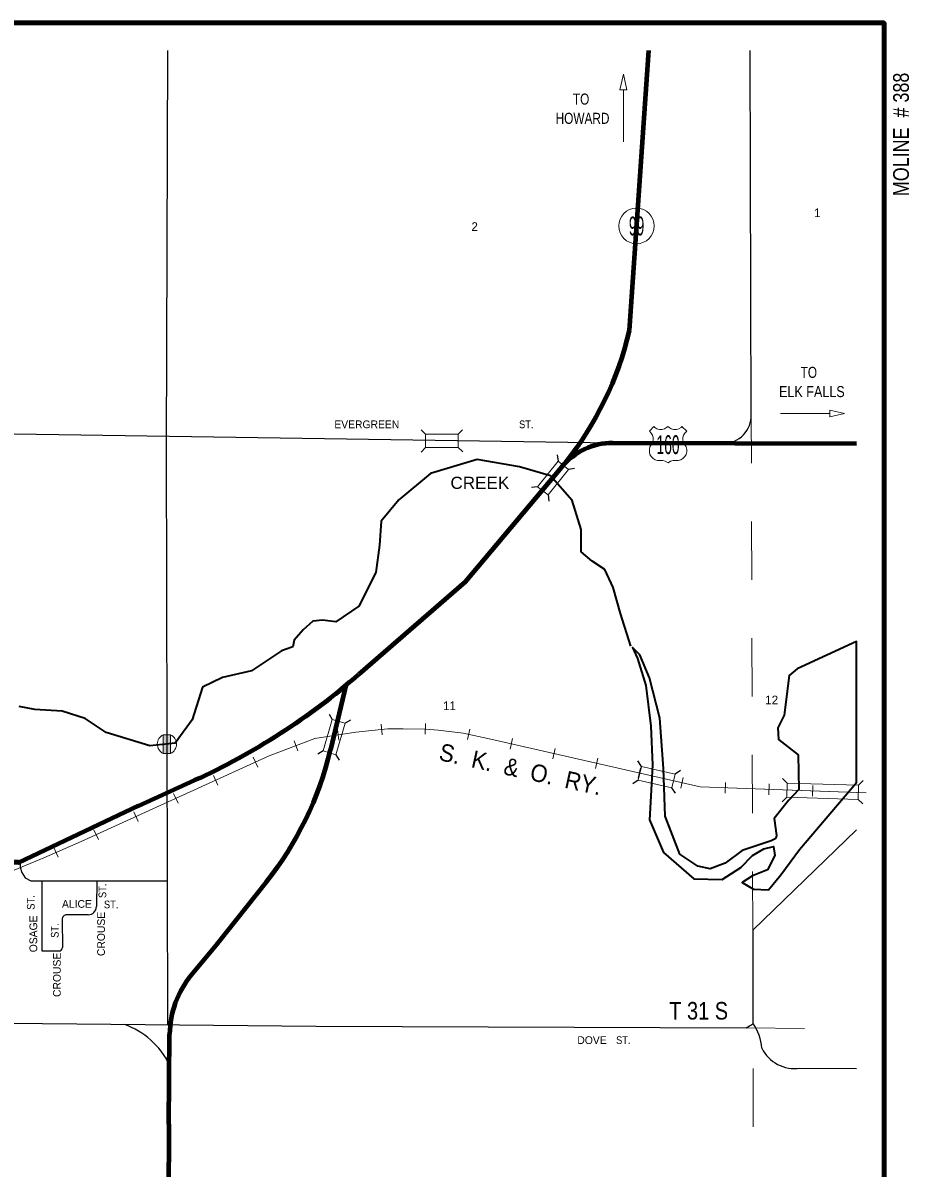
# Model space of a CAD drawing. Extents: x 52.94 to 56.86, y 28.24 to 32.16.
# Drawn here: x 55.342 to 56.861, y 30.202 to 32.164 of the extents above; entities that cross this region are included whole.
import ezdxf
from ezdxf.enums import TextEntityAlignment as Align

# ---------------------------------------------------------------- set-up
doc = ezdxf.new("R2010")
doc.units = 0
doc.header["$LTSCALE"] = 0.0068
doc.linetypes.add('MEDIUM_DASHED', pattern=[4.5, 3, -1.5])
for name, color, linetype, lineweight in [('11', 7, 'Continuous', 80), ('12', 7, 'Continuous', 80), ('14', 7, 'Continuous', 25), ('15', 7, 'MEDIUM_DASHED', 13), ('17', 7, 'Continuous', 13), ('19', 7, 'Continuous', 13), ('21', 7, 'Continuous', 25), ('25', 7, 'Continuous', 35), ('35', 7, 'Continuous', 13), ('39', 7, 'Continuous', 13), ('48', 7, 'Continuous', 106)]:
    doc.layers.add(name, color=color, linetype=linetype, lineweight=lineweight)
for name, color, linetype in [('29', 7, 'Continuous'), ('45', 7, 'Continuous'), ('46', 7, 'Continuous'), ('49', 7, 'Continuous')]:
    doc.layers.add(name, color=color, linetype=linetype)

msp = doc.modelspace()

# ---------------------------------------------------------------- hatches: boundary and pattern name
at = {"layer": '39'}
msp.add_hatch(color=256, dxfattribs=at).paths.add_polyline_path([(55.582386, 30.912879), (55.582386, 30.944697), (55.595076, 30.944697), (55.595076, 30.912879)])

# ---------------------------------------------------------------- linework, layer by layer
at = {"layer": '11'}
for p, q in [((56.770833, 31.443371), (56.35303, 31.444318)), ((56.1, 31.206439), (56.26572, 31.403788)), ((56.1, 31.206439), (55.917992, 31.048295)), ((55.540341, 30.822727), (55.635985, 30.866667))]:
    msp.add_line(p, q, dxfattribs=at)
msp.add_lwpolyline([(55.540341, 30.822727), (55.334659, 30.725568), (54.905871, 30.727462), (54.907576, 30.588636), (54.575947, 30.588636), (54.576894, 30.500379)], dxfattribs=at)
for centre, radius, start, end in [((56.352803, 31.330774), 0.113636, 89.86574, 139.99542), ((55.146255, 31.936777), 1.176894, 294.5947, 310.9798)]:
    msp.add_arc(centre, radius, start, end, dxfattribs=at)
at = {"layer": '12'}
for p, q in [((56.381818, 31.637121), (56.414773, 32.116856)), ((55.895265, 31.028977), (55.869318, 30.919129)), ((55.673106, 30.584091), (55.75928, 30.692614)), ((55.673106, 30.584091), (55.630303, 30.532765)), ((55.591856, 30.277841), (55.593371, 30.432008)), ((55.591856, 30.277841), (55.583333, 28.328977))]:
    msp.add_line(p, q, dxfattribs=at)
for centre, radius, start, end in [((55.820043, 31.769858), 0.577273, 321.49653, 346.70801), ((55.307514, 31.051926), 0.577273, 321.49653, 346.70801), ((55.753632, 30.430355), 0.160227, 140.31363, 179.40189)]:
    msp.add_arc(centre, radius, start, end, dxfattribs=at)
at = {"layer": '14'}
for p, q in [((56.590341, 31.490152), (56.588447, 32.116856)), ((55.468561, 30.694318), (55.467992, 30.650379)), ((55.40928, 30.62822), (55.409659, 30.580303)), ((55.453788, 30.636364), (55.417424, 30.636364)), ((56.673864, 30.373295), (56.770833, 30.372917))]:
    msp.add_line(p, q, dxfattribs=at)
for points in [[(55.590152, 30.447727), (55.588068, 31.439205), (55.590152, 32.116856)], [(56.352273, 31.444318), (54.795833, 31.467614), (54.015152, 31.485227)], [(56.770833, 30.781818), (56.592992, 30.610227), (56.593371, 30.45)], [(55.295265, 30.732197), (55.333333, 30.729924), (55.3375, 30.724432), (55.3375, 30.717614), (55.340341, 30.708712), (55.345644, 30.699811), (55.355303, 30.694318), (55.588636, 30.694318)], [(55.403409, 30.574242), (55.375, 30.574242), (55.375, 30.695076)], [(54.576326, 30.417614), (54.647538, 30.450379), (55.257576, 30.450947), (55.844697, 30.445265), (56.581439, 30.442614)]]:
    msp.add_lwpolyline(points, dxfattribs=at)
for centre, radius, start, end in [((56.542988, 31.491323), 0.047349, 269.86574, 2.00383), ((55.453829, 30.650557), 0.014205, 270, 359.27039), ((55.417345, 30.628208), 0.008144, 90, 180.46191), ((55.403717, 30.580168), 0.005871, 267.3566, 0.4619), ((55.470276, 30.319755), 0.136559, 26.13836, 70.40188), ((56.561673, 30.488233), 0.049662, 293.44171, 309.71818), ((56.531152, 30.403958), 0.077451, 2.85946, 36.50477), ((56.665227, 30.436144), 0.063399, 206.53424, 277.88473)]:
    msp.add_arc(centre, radius, start, end, dxfattribs=at)
at = {"layer": '15'}
for p, q in [((56.592992, 30.610227), (56.590341, 31.49053)), ((56.599242, 28.472917), (56.593371, 30.45)), ((56.581439, 30.442614), (56.770833, 30.44053))]:
    msp.add_line(p, q, dxfattribs=at)
at = {"layer": '17'}
for p, q in [((55.957765, 30.944508), (55.955871, 30.962879)), ((56.031629, 30.945455), (56.031818, 30.963826)), ((55.883712, 30.935417), (55.881061, 30.953598)), ((56.104167, 30.936364), (56.107955, 30.954356)), ((56.177273, 30.920265), (56.181439, 30.938258)), ((55.813447, 30.917424), (55.806818, 30.93447)), ((56.250379, 30.903598), (56.254545, 30.921402)), ((55.744508, 30.889394), (55.736932, 30.906061)), ((56.323485, 30.886932), (56.327652, 30.904735)), ((56.396591, 30.870076), (56.400758, 30.888068)), ((55.676326, 30.858333), (55.668561, 30.875)), ((56.469697, 30.853409), (56.473864, 30.871402)), ((56.545644, 30.844697), (56.546212, 30.863068)), ((56.620644, 30.842045), (56.621212, 30.860417)), ((55.607955, 30.827273), (55.600379, 30.843939)), ((56.695644, 30.839394), (56.696212, 30.857765)), ((55.539773, 30.796212), (55.532197, 30.812879)), ((55.471402, 30.765152), (55.463826, 30.782008)), ((55.402652, 30.734848), (55.395265, 30.751705))]:
    msp.add_line(p, q, dxfattribs=at)
for points in [[(56.770833, 30.846023), (56.502652, 30.855492), (56.143939, 30.937311), (56.09678, 30.947348), (56.053977, 30.952462), (56.032765, 30.954545), (55.993939, 30.955114), (55.967614, 30.954924), (55.912689, 30.949242), (55.842614, 30.938447), (55.764015, 30.908523), (55.519697, 30.797348), (55.441667, 30.761932), (55.37803, 30.734091), (55.266098, 30.687689)], [(56.787121, 30.845455), (56.502652, 30.855492), (56.143939, 30.937311), (56.09678, 30.947348), (56.053977, 30.952462), (56.032765, 30.954545), (55.993939, 30.955114), (55.967614, 30.954924), (55.912689, 30.949242), (55.842614, 30.938447), (55.764015, 30.908523), (55.519697, 30.797348), (55.441667, 30.761932), (55.37803, 30.734091), (55.266098, 30.687689)]]:
    msp.add_lwpolyline(points, dxfattribs=at)
at = {"layer": '19'}
msp.add_lwpolyline([(56.423485, 31.472727), (56.415909, 31.464962), (56.418939, 31.461553), (56.421023, 31.458144), (56.422348, 31.453788), (56.422348, 31.449432), (56.421023, 31.445076), (56.418939, 31.441477), (56.416856, 31.437879), (56.41572, 31.433523), (56.41572, 31.429167), (56.416856, 31.424621), (56.418939, 31.421212), (56.422159, 31.417992), (56.425758, 31.41572), (56.429924, 31.414583), (56.438826, 31.414583), (56.442992, 31.413447), (56.446591, 31.411364), (56.447917, 31.410606), (56.452273, 31.413447), (56.456439, 31.414583), (56.464962, 31.414583), (56.469697, 31.41572), (56.473295, 31.417992), (56.476326, 31.421212), (56.478598, 31.424621), (56.479735, 31.429167), (56.479735, 31.433523), (56.478598, 31.437879), (56.476326, 31.441477), (56.474242, 31.445076), (56.472917, 31.449432), (56.472917, 31.453788), (56.474242, 31.458144), (56.476326, 31.461553), (56.479735, 31.464962), (56.471402, 31.472727), (56.470076, 31.471212), (56.466288, 31.468939), (56.462121, 31.467803), (56.457576, 31.467803), (56.453409, 31.468939), (56.449621, 31.471212), (56.447348, 31.472727), (56.445265, 31.471212), (56.441477, 31.468939), (56.4375, 31.467803), (56.432955, 31.467803), (56.428788, 31.468939), (56.425189, 31.471212)], close=True, dxfattribs=at)
msp.add_circle((56.393759, 31.816335), 0.030388, dxfattribs=at)
at = {"layer": '21'}
for p, q in [((56.032197, 31.459659), (56.024432, 31.467045)), ((56.095644, 31.467235), (56.088258, 31.459659)), ((56.032197, 31.436742), (56.024811, 31.428977)), ((56.096023, 31.429356), (56.088258, 31.436742)), ((56.257765, 31.424053), (56.25928, 31.413447)), ((56.287689, 31.400568), (56.277273, 31.399242)), ((56.224242, 31.369697), (56.213636, 31.368182)), ((56.242235, 31.355492), (56.243561, 31.344697)), ((55.866667, 30.980114), (55.872159, 30.970833)), ((55.90322, 30.969886), (55.894129, 30.964394)), ((55.856629, 30.917045), (55.847348, 30.911553)), ((55.878598, 30.910606), (55.883902, 30.901326)), ((56.402273, 30.890341), (56.396023, 30.899811)), ((56.469318, 30.883333), (56.459848, 30.877273)), ((56.39678, 30.867045), (56.387311, 30.860606)), ((56.651894, 30.861932), (56.643939, 30.869886)), ((56.782197, 30.866098), (56.774242, 30.858144)), ((56.460606, 30.844508), (56.454545, 30.853788)), ((56.651326, 30.837689), (56.643182, 30.829735)), ((56.781439, 30.826136), (56.773674, 30.834091))]:
    msp.add_line(p, q, dxfattribs=at)
at = {"layer": '21', "lineweight": 13}
for points in [[(56.032197, 31.436742), (56.088258, 31.436742), (56.088258, 31.459659), (56.032197, 31.459659)], [(56.242235, 31.355492), (56.277273, 31.399242), (56.25928, 31.413447), (56.224242, 31.369697)], [(55.878598, 30.910606), (55.894129, 30.964394), (55.872159, 30.970833), (55.856629, 30.917045)], [(56.39678, 30.867045), (56.454545, 30.853788), (56.459848, 30.877273), (56.402273, 30.890341)], [(56.651326, 30.837689), (56.773674, 30.834091), (56.774242, 30.858144), (56.651894, 30.861932)]]:
    msp.add_lwpolyline(points, close=True, dxfattribs=at)
at = {"layer": '25'}
for points in [[(56.384091, 31.096591), (56.366288, 31.152652), (56.353598, 31.197159), (56.339583, 31.227841), (56.317992, 31.241856), (56.298864, 31.258333), (56.298864, 31.296591), (56.283523, 31.346212), (56.246591, 31.388258), (56.193182, 31.403598), (56.120644, 31.416288), (56.040341, 31.392045), (55.986553, 31.347348), (55.955871, 31.310417), (55.953409, 31.269508), (55.94697, 31.222538), (55.917803, 31.165152), (55.87822, 31.138447), (55.855303, 31.140909), (55.838826, 31.139583), (55.822348, 31.124432), (55.807008, 31.106629), (55.804545, 31.095076), (55.785417, 31.088636), (55.733902, 31.054167), (55.68428, 31.042614), (55.65, 31.026136), (55.632197, 30.970076), (55.602841, 30.930492), (55.559659, 30.925568), (55.48447, 30.948485), (55.448864, 30.972538), (55.40947, 30.985417), (55.362311, 30.987879), (55.335606, 30.992992)], [(56.67178, 30.850947), (56.653977, 30.831818), (56.629735, 30.801326), (56.633712, 30.77197), (56.632386, 30.767045), (56.624621, 30.763068), (56.575, 30.746591), (56.545833, 30.725), (56.520265, 30.714773), (56.498674, 30.719886), (56.468182, 30.740152), (56.442614, 30.805114), (56.440152, 30.886742), (56.433712, 30.973295), (56.415909, 31.042045), (56.399432, 31.081629), (56.386742, 31.094318), (56.395644, 31.075189), (56.409659, 31.029356), (56.418561, 30.95928), (56.421023, 30.892992), (56.419697, 30.859848), (56.415909, 30.798864), (56.440152, 30.742803), (56.492235, 30.698106), (56.54072, 30.69697), (56.572538, 30.717235), (56.592803, 30.737689), (56.611932, 30.749053), (56.628598, 30.75303), (56.631061, 30.737689), (56.618371, 30.713447), (56.592803, 30.70322), (56.575, 30.691856), (56.594129, 30.680303), (56.619697, 30.678977), (56.641288, 30.704545), (56.673106, 30.747917), (56.770833, 30.863068), (56.770833, 31.104545), (56.669318, 31.057386)], [(56.669318, 31.057386), (56.655303, 31.046023), (56.646591, 30.978409), (56.636174, 30.956818), (56.637311, 30.936364), (56.670833, 30.910227), (56.67178, 30.850947)]]:
    msp.add_lwpolyline(points, dxfattribs=at)
at = {"layer": '35'}
for p, q in [((56.371212, 32.049621), (56.371212, 31.960417)), ((56.725379, 31.495076), (56.64053, 31.495076))]:
    msp.add_line(p, q, dxfattribs=at)
for points in [[(56.377273, 32.049811), (56.371212, 32.076136), (56.364962, 32.049621)], [(56.725379, 31.489205), (56.750379, 31.494886), (56.725189, 31.500947)]]:
    msp.add_lwpolyline(points, close=True, dxfattribs=at)
at = {"layer": '39'}
for p, q in [((55.582386, 30.912689), (55.582386, 30.944508)), ((55.595076, 30.944508), (55.595076, 30.912689))]:
    msp.add_line(p, q, dxfattribs=at)
msp.add_lwpolyline([(55.582386, 30.912879), (55.582386, 30.944697), (55.595076, 30.944697), (55.595076, 30.912879)], close=True, dxfattribs=at)
for centre, start, end in [((55.589787, 30.928724), 114.77119, 245.22881), ((55.587699, 30.928724), 294.77119, 65.22881)]:
    msp.add_arc(centre, 0.017521, start, end, dxfattribs=at)
at = {"layer": '48'}
msp.add_lwpolyline([(52.935606, 28.281629), (52.935606, 32.164205), (56.818182, 32.164205), (56.818182, 28.281629)], close=True, dxfattribs=at)

# ---------------------------------------------------------------- texts
at = {"layer": '17', "width": 0.95}
msp.add_text('S.  K.  &  O.  RY.', height=0.02974, rotation=347.608, dxfattribs=at).set_placement((56.191885, 30.871123), align=Align.CENTER)
at = {"layer": '19', "width": 0.55}
for s, p in [('99', (56.393845, 31.800189)), ('160', (56.447727, 31.425568))]:
    msp.add_text(s, height=0.0322, dxfattribs=at).set_placement(p, align=Align.CENTER)
at = {"layer": '29', "width": 1.05}
msp.add_text('CREEK', height=0.02083, dxfattribs=at).set_placement((56.125189, 31.365909), align=Align.CENTER)
at = {"layer": '35'}
for s, width, p in [('TO', 0.8, (56.298769, 32.024242)), ('HOWARD', 0.8, (56.301231, 31.991288)), ('TO', 0.8, (56.68911, 31.556061)), ('ELK FALLS', 0.85, (56.694318, 31.523106))]:
    msp.add_text(s, height=0.01894, dxfattribs=dict(at, width=width)).set_placement(p, align=Align.CENTER)
at = {"layer": '45'}
for s, p in [('1', (56.703598, 31.831439)), ('2', (56.116288, 31.807765)), ('11', (56.073201, 30.986932)), ('12', (56.625379, 30.99678))]:
    msp.add_text(s, height=0.01496, dxfattribs=at).set_placement(p, align=Align.CENTER)
at = {"layer": '46', "width": 0.85}
msp.add_text('T 31 S', height=0.03011, dxfattribs=at).set_placement((56.500284, 30.456818), align=Align.CENTER)
at = {"layer": '48', "width": 0.85}
msp.add_text('MOLINE  # 388', height=0.027, rotation=90, dxfattribs=at).set_placement((56.860606, 31.973201), align=Align.CENTER)
at = {"layer": '49'}
for s, p in [('EVERGREEN', (55.931439, 31.469886)), ('ALICE', (55.434564, 30.648295)), ('DOVE', (56.317424, 30.414962))]:
    msp.add_text(s, height=0.01326, dxfattribs=at).set_placement(p, align=Align.CENTER)
at = {"layer": '49', "width": 0.9}
for p in [(56.20483, 31.469886), (55.493277, 30.647348), (56.371117, 30.414962)]:
    msp.add_text('ST.', height=0.01326, dxfattribs=at).set_placement(p, align=Align.CENTER)
for p in [(55.484848, 30.677367), (55.362121, 30.657292), (55.40322, 30.609186)]:
    msp.add_text('ST.', height=0.01326, rotation=90, dxfattribs=at).set_placement(p, align=Align.CENTER)
at = {"layer": '49'}
for s, p in [('OSAGE', (55.366477, 30.603598)), ('CROUSE', (55.482576, 30.603504)), ('CROUSE', (55.406818, 30.533428))]:
    msp.add_text(s, height=0.01326, rotation=90, dxfattribs=at).set_placement(p, align=Align.CENTER)

doc.saveas('drawing.dxf')
